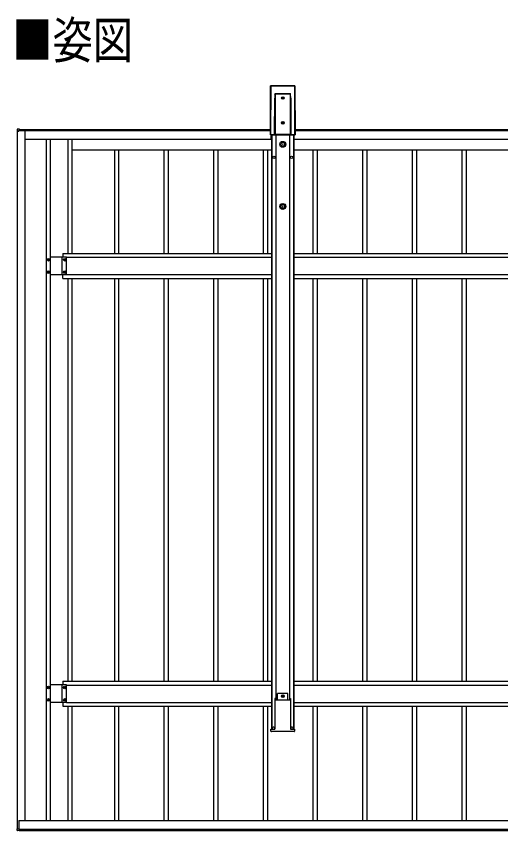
# Model space of a CAD drawing. Units: millimetres, scale not verified. Extents: x -12615 to 12615, y -8910 to 8910.
# Drawn here: x -2820 to -869, y -645 to 2634 of the extents above; entities that cross this region are included whole.
import ezdxf
from ezdxf.enums import TextEntityAlignment as Align

# ---------------------------------------------------------------- set-up
doc = ezdxf.new("R2010")
doc.units = ezdxf.units.MM
doc.header["$LTSCALE"] = 50
doc.layers.add('0-2_USER1', color=3, linetype='Continuous')
doc.layers.add('0-5_YKK_A1', color=4, linetype='Continuous')
doc.styles.add('ＭＳ ゴシック', font='')
doc.styles.get('ＭＳ ゴシック').set_extended_font_data('MS Gothic')

msp = doc.modelspace()

# ---------------------------------------------------------------- linework, layer by layer
at = {"layer": '0-5_YKK_A1'}
for p, q in [((-1796.2, 2353.85), (-1796.83, 2156.71)), ((-1796.34, 2157.19), (-1795.72, 2353.37)), ((-1796.19, 2353.85), (-1796.2, 2353.85)), ((-1795.72, 2353.37), (-1796.19, 2353.85)), ((-1795.22, 2353.34), (-1795.85, 2157.16)), ((-1698.19, 2354.35), (-1795.7, 2354.35)), ((-1795.7, 2354.35), (-1795.22, 2353.87)), ((-1698.19, 2354.35), (-1795.7, 2354.35)), ((-1795.7, 2354.35), (-1795.7, 2354.35)), ((-1795.22, 2353.87), (-1698.66, 2353.87)), ((-1795.22, 2353.87), (-1795.22, 2353.34)), ((-1698.66, 2353.34), (-1795.22, 2353.34)), ((-1698.66, 2353.87), (-1698.19, 2354.35)), ((-1698.66, 2353.87), (-1698.66, 2353.34)), ((-1698.04, 2157.16), (-1698.66, 2353.34)), ((-1698.19, 2354.35), (-1698.19, 2354.35)), ((-1697.69, 2353.85), (-1698.17, 2353.37)), ((-1698.17, 2353.37), (-1697.54, 2157.19)), ((-1697.05, 2156.71), (-1697.69, 2353.85)), ((-1697.05, 2156.71), (-1697.69, 2353.85)), ((-1697.69, 2353.85), (-1697.69, 2353.85)), ((-1779.47, 2157.27), (-1779, 2304.05)), ((-1778.5, 2304.03), (-1778.97, 2157.24)), ((-1778.5, 2157.72), (-1778.5, 2304.03)), ((-1778, 2323.26), (-1715.88, 2323.26)), ((-1715.88, 2320.65), (-1778, 2320.65)), ((-1778, 2320.65), (-1778, 2157.72)), ((-1746.46, 2306.12), (-1746.46, 2307.08)), ((-1715.88, 2157.72), (-1715.88, 2320.65)), ((-1715.38, 2304.03), (-1715.38, 2157.72)), ((-1714.91, 2157.24), (-1715.38, 2304.03)), ((-1714.88, 2304.05), (-1714.41, 2157.27)), ((-1746.46, 2206.12), (-1746.46, 2207.08)), ((-2808.44, 2180.04), (-2815.97, 2179.58)), ((-2815.97, 2171.84), (-2810.26, 2171.84)), ((-2814.94, -637.19), (-2814.94, 2171.84)), ((-2810.26, 2171.84), (-2809.94, 2171.84)), ((-2809.94, 2171.84), (-2809.94, 2173.04)), ((-2784.94, 2173.02), (-2809.94, 2173.02)), ((-2809.44, 2173.02), (-2809.44, 2173.34)), ((-2808.44, 2179.54), (-2808.44, 2180.04)), ((-2808.44, 2173.64), (-2808.44, 2179.54)), ((-2808.44, 2178.52), (-1796.76, 2178.52)), ((-2808.44, 2173.52), (-1796.77, 2173.52)), ((-2806.44, 2173.5), (-1796.77, 2173.5)), ((-2806.44, 2173.5), (-2806.44, 2173.02)), ((-2784.94, -603.89), (-2784.94, 2173.02)), ((-1697.12, 2178.52), (1077.24, 2178.52)), ((-1697.11, 2173.52), (1077.23, 2173.52)), ((-1697.11, 2173.5), (1077.23, 2173.5)), ((-2784.94, 2138.52), (-1792.94, 2138.52)), ((-2699.94, 2138.52), (-2699.94, -603.89)), ((-2683.94, 2138.52), (-2683.94, -603.89)), ((-2612.94, 2138.52), (-2612.94, 1678.53)), ((-2595.94, 2138.52), (-2595.94, 1678.53)), ((-1796.83, 2156.71), (-1796.83, 2156.71)), ((-1795.85, 2156.69), (-1796.33, 2156.21)), ((-1796.33, 2156.21), (-1775.57, 2156.21)), ((-1796.33, 2156.21), (-1775.57, 2156.21)), ((-1796.33, 2156.21), (-1796.33, 2156.21)), ((-1795.85, 2157.16), (-1779.46, 2157.16)), ((-1795.85, 2157.16), (-1795.85, 2156.69)), ((-1778.53, 2156.69), (-1795.85, 2156.69)), ((-1792.94, 2138.53), (-1792.94, 2156.21)), ((-1792.94, 2138.52), (-1792.94, 2156.21)), ((-1792.94, 2153.53), (-1791.94, 2153.53)), ((-1791.94, 2156.21), (-1791.94, -236.91)), ((-1790.74, 2156.21), (-1790.74, -236.91)), ((-1778.97, 2157.24), (-1778.5, 2157.72)), ((-1778, 2157.22), (-1778.53, 2156.69)), ((-1778, 2157.72), (-1715.88, 2157.72)), ((-1778, 2157.72), (-1778, 2157.22)), ((-1715.88, 2157.22), (-1778, 2157.22)), ((-1775.57, 2156.21), (-1775.32, 2157.09)), ((-1775.32, 2157.09), (-1718.44, 2157.09)), ((-1774.44, 2157.09), (-1774.44, -118.74)), ((-1719.44, 2157.09), (-1719.44, -118.74)), ((-1718.44, 2157.09), (-1718.19, 2156.21)), ((-1718.19, 2156.21), (-1697.55, 2156.21)), ((-1718.19, 2156.21), (-1697.55, 2156.21)), ((-1715.88, 2157.72), (-1715.88, 2157.22)), ((-1715.35, 2156.69), (-1715.88, 2157.22)), ((-1715.38, 2157.72), (-1714.91, 2157.24)), ((-1698.04, 2156.69), (-1715.35, 2156.69)), ((-1714.42, 2157.16), (-1698.04, 2157.16)), ((-1703.14, 2156.21), (-1703.14, -236.91)), ((-1701.94, 2156.21), (-1701.94, -236.91)), ((-1701.94, 2153.53), (-1700.94, 2153.53)), ((-1700.94, 2138.53), (-1700.94, 2156.21)), ((-1700.94, 2138.52), (-1700.94, 2156.21)), ((-1700.94, 2138.52), (1081.06, 2138.52)), ((-1698.04, 2156.69), (-1698.04, 2157.16)), ((-1697.55, 2156.21), (-1698.04, 2156.69)), ((-1697.55, 2156.21), (-1697.55, 2156.21)), ((-1697.54, 2157.19), (-1697.05, 2156.71)), ((-1697.05, 2156.71), (-1697.05, 2156.71)), ((-2595.94, 2095.53), (-2408.84, 2095.53)), ((-2423.94, 1678.53), (-2423.94, 2095.53)), ((-2423.94, 2095.53), (-2208.84, 2095.53)), ((-2406.94, 1678.53), (-2406.94, 2095.53)), ((-2223.94, 1678.53), (-2223.94, 2095.53)), ((-2223.94, 2095.53), (-2008.84, 2095.53)), ((-2206.94, 1678.53), (-2206.94, 2095.53)), ((-2023.94, 1678.53), (-2023.94, 2095.53)), ((-2023.94, 2095.53), (-1808.84, 2095.53)), ((-2006.94, 1678.53), (-2006.94, 2095.53)), ((-1823.94, 1678.53), (-1823.94, 2095.53)), ((-1823.94, 2095.53), (-1791.94, 2095.53)), ((-1806.94, 1678.53), (-1806.94, 2095.53)), ((-1701.94, 2095.53), (-1608.84, 2095.53)), ((-1623.94, 1678.53), (-1623.94, 2095.53)), ((-1623.94, 2095.53), (-1408.84, 2095.53)), ((-1606.94, 1678.53), (-1606.94, 2095.53)), ((-1423.94, 1678.53), (-1423.94, 2095.53)), ((-1423.94, 2095.53), (-1208.84, 2095.53)), ((-1406.94, 1678.53), (-1406.94, 2095.53)), ((-1223.94, 1678.53), (-1223.94, 2095.53)), ((-1223.94, 2095.53), (-1008.84, 2095.53)), ((-1206.94, 1678.53), (-1206.94, 2095.53)), ((-1023.94, 1678.53), (-1023.94, 2095.53)), ((-1023.94, 2095.53), (-808.84, 2095.53)), ((-1006.94, 1678.53), (-1006.94, 2095.53)), ((-2632.94, 1678.53), (-2632.94, 1664.03)), ((-2632.94, 1678.53), (-1791.94, 1678.53)), ((-1701.94, 1678.53), (1082.06, 1678.53)), ((-2691.42, 1654.97), (-2691.42, 1655.93)), ((-2617.94, 1664.03), (-2683.94, 1664.03)), ((-2617.94, 1664.03), (-2683.94, 1664.03)), ((-2635.44, 1593.03), (-2635.44, 1664.03)), ((-2635.44, 1593.03), (-2635.44, 1664.03)), ((-2625.42, 1654.97), (-2625.42, 1655.93)), ((-2617.94, 1593.03), (-2617.94, 1664.03)), ((-2617.94, 1593.03), (-2617.94, 1664.03)), ((-2617.94, 1663.53), (-1791.94, 1663.53)), ((-1701.94, 1663.53), (1082.06, 1663.53)), ((-2691.42, 1604.97), (-2691.42, 1605.93)), ((-2617.94, 1593.03), (-2683.94, 1593.03)), ((-2617.94, 1593.03), (-2683.94, 1593.03)), ((-2632.94, 1578.53), (-2632.94, 1593.03)), ((-2632.94, 1578.53), (-1791.94, 1578.53)), ((-2625.42, 1604.97), (-2625.42, 1605.93)), ((-2617.94, 1593.53), (-1791.94, 1593.53)), ((-2612.94, 1578.53), (-2612.94, -43.89)), ((-2595.94, 1578.53), (-2595.94, -43.89)), ((-2423.94, -43.89), (-2423.94, 1578.53)), ((-2406.94, -43.89), (-2406.94, 1578.53)), ((-2223.94, -43.89), (-2223.94, 1578.53)), ((-2206.94, -43.89), (-2206.94, 1578.53)), ((-2023.94, -43.89), (-2023.94, 1578.53)), ((-2006.94, -43.89), (-2006.94, 1578.53)), ((-1823.94, -43.89), (-1823.94, 1578.53)), ((-1806.94, -43.89), (-1806.94, 1578.53)), ((-1701.94, 1593.53), (1082.06, 1593.53)), ((-1701.94, 1578.53), (1082.06, 1578.53)), ((-1623.94, -43.89), (-1623.94, 1578.53)), ((-1606.94, -43.89), (-1606.94, 1578.53)), ((-1423.94, -43.89), (-1423.94, 1578.53)), ((-1406.94, -43.89), (-1406.94, 1578.53)), ((-1223.94, -43.89), (-1223.94, 1578.53)), ((-1206.94, -43.89), (-1206.94, 1578.53)), ((-1023.94, -43.89), (-1023.94, 1578.53)), ((-1006.94, -43.89), (-1006.94, 1578.53)), ((-2617.94, -58.39), (-2683.94, -58.39)), ((-2635.44, -129.39), (-2635.44, -58.39)), ((-2632.94, -43.89), (-2632.94, -58.39)), ((-2632.94, -43.89), (-1791.94, -43.89)), ((-2617.94, -129.39), (-2617.94, -58.39)), ((-2617.94, -58.89), (-1791.94, -58.89)), ((-1701.94, -43.89), (1082.06, -43.89)), ((-1701.94, -58.89), (1082.06, -58.89)), ((-2691.42, -67.45), (-2691.42, -66.49)), ((-2625.42, -67.45), (-2625.42, -66.49)), ((-1726.44, -92.91), (-1767.44, -92.91)), ((-1767.44, -118.74), (-1767.44, -92.91)), ((-1726.44, -118.74), (-1726.44, -92.91)), ((-2691.42, -117.45), (-2691.42, -116.49)), ((-2617.94, -129.39), (-2683.94, -129.39)), ((-2632.94, -129.39), (-2632.94, -143.89)), ((-2625.42, -117.45), (-2625.42, -116.49)), ((-2617.94, -128.89), (-1791.94, -128.89)), ((-1778.19, -113.55), (-1778.19, -236.76)), ((-1777.83, -113.41), (-1778.18, -113.41)), ((-1777.83, -113.41), (-1777.33, -113.41)), ((-1777.33, -113.41), (-1775.29, -113.41)), ((-1774.98, -118.74), (-1775.29, -113.41)), ((-1746.46, -102.47), (-1746.46, -101.51)), ((-1718.59, -113.41), (-1716.55, -113.41)), ((-1716.55, -113.41), (-1716.05, -113.41)), ((-1716.05, -113.41), (-1715.7, -113.41)), ((-1715.69, -113.55), (-1715.69, -236.76)), ((-1701.94, -128.89), (1082.06, -128.89)), ((-2632.94, -143.89), (-1791.94, -143.89)), ((-2612.94, -143.89), (-2612.94, -603.89)), ((-2595.94, -143.89), (-2595.94, -603.89)), ((-2423.94, -603.89), (-2423.94, -143.89)), ((-2406.94, -603.89), (-2406.94, -143.89)), ((-2223.94, -603.89), (-2223.94, -143.89)), ((-2206.94, -603.89), (-2206.94, -143.89)), ((-2023.94, -603.89), (-2023.94, -143.89)), ((-2006.94, -603.89), (-2006.94, -143.89)), ((-1823.94, -603.89), (-1823.94, -143.89)), ((-1806.94, -603.89), (-1806.94, -143.89)), ((-1701.94, -143.89), (1082.06, -143.89)), ((-1623.94, -603.89), (-1623.94, -143.89)), ((-1606.94, -603.89), (-1606.94, -143.89)), ((-1423.94, -603.89), (-1423.94, -143.89)), ((-1406.94, -603.89), (-1406.94, -143.89)), ((-1223.94, -603.89), (-1223.94, -143.89)), ((-1206.94, -603.89), (-1206.94, -143.89)), ((-1023.94, -603.89), (-1023.94, -143.89)), ((-1006.94, -603.89), (-1006.94, -143.89)), ((-1794.31, -236.91), (-1779.3, -236.91)), ((-1778.77, -246.41), (-1792.35, -246.41)), ((-1788.44, -236.91), (-1788.44, -232.91)), ((-1779.44, -236.91), (-1779.44, -232.91)), ((-1779.3, -236.91), (-1778.3, -236.91)), ((-1777.28, -246.41), (-1778.77, -246.41)), ((-1778.2, -236.91), (-1778.3, -236.91)), ((-1776.9, -246.41), (-1777.28, -246.41)), ((-1716.98, -246.41), (-1776.9, -246.41)), ((-1716.6, -246.41), (-1716.98, -246.41)), ((-1715.11, -246.41), (-1716.6, -246.41)), ((-1715.68, -236.91), (-1715.58, -236.91)), ((-1715.58, -236.91), (-1714.58, -236.91)), ((-1701.53, -246.41), (-1715.11, -246.41)), ((-1714.58, -236.91), (-1699.57, -236.91)), ((-1714.44, -236.91), (-1714.44, -232.91)), ((-1705.44, -236.91), (-1705.44, -232.91)), ((-1699.57, -236.91), (-1699.07, -236.91)), ((-1699.07, -236.91), (-1699.54, -244.53)), ((-2809.44, -603.89), (2165.06, -603.89)), ((-2809.44, -603.89), (-2809.44, -638.69)), ((-2815.97, -637.19), (-2810.26, -637.19)), ((-2808.44, -645.39), (-2815.97, -644.93)), ((-2810.26, -637.19), (-2809.94, -637.19)), ((-2809.94, -637.19), (-2809.94, -638.39)), ((-2809.94, -637.19), (-2809.94, -638.39)), ((-2809.44, -638.39), (-2809.94, -638.39)), ((-2808.44, -638.89), (2185.56, -638.89)), ((-2808.44, -638.99), (-2808.44, -644.89)), ((-2808.44, -643.89), (2185.56, -643.89)), ((-2808.44, -644.89), (-2808.44, -645.39))]:
    msp.add_line(p, q, dxfattribs=at)
for points in [[(-1796.19, 2353.85), (-1796.83, 2156.71), (-1796.34, 2157.19)], [(-1778.36, 2320.67), (-1778.09, 2322.65), (-1778, 2323.22), (-1778, 2323.26)], [(-1778, 2320.65), (-1778.02, 2320.65), (-1778.05, 2320.65), (-1778.07, 2320.65), (-1778.09, 2320.65), (-1778.12, 2320.65), (-1778.14, 2320.65), (-1778.16, 2320.65), (-1778.18, 2320.65)], [(-1748.38, 2305.16), (-1749.34, 2305.16), (-1749.34, 2304.2), (-1748.38, 2304.2)], [(-1746.46, 2307.08), (-1747.42, 2307.08), (-1747.42, 2306.12)], [(-1747.42, 2303.24), (-1747.42, 2302.28), (-1746.46, 2302.28), (-1746.46, 2303.24)], [(-1745.5, 2304.2), (-1744.54, 2304.2), (-1744.54, 2305.16), (-1745.5, 2305.16)], [(-1715.7, 2320.65), (-1715.84, 2322.64), (-1715.88, 2323.22), (-1715.88, 2323.26)], [(-1715.88, 2320.65), (-1715.86, 2320.65), (-1715.83, 2320.65), (-1715.81, 2320.65), (-1715.79, 2320.65), (-1715.77, 2320.65), (-1715.74, 2320.65), (-1715.72, 2320.65), (-1715.7, 2320.65)], [(-1748.38, 2205.16), (-1749.34, 2205.16), (-1749.34, 2204.2), (-1748.38, 2204.2)], [(-1746.46, 2207.08), (-1747.42, 2207.08), (-1747.42, 2206.12)], [(-1747.42, 2203.24), (-1747.42, 2202.28), (-1746.46, 2202.28), (-1746.46, 2203.24)], [(-1745.5, 2204.2), (-1744.54, 2204.2), (-1744.54, 2205.16), (-1745.5, 2205.16)], [(-2816.44, 2179.08), (-2816.44, 2171.84), (-2815.97, 2171.84)], [(-2809.64, 2173.34), (-2808.44, 2173.34), (-2808.44, 2173.64)], [(-1778, 2157.72), (-1778.09, 2157.72), (-1778.19, 2157.72), (-1778.27, 2157.72), (-1778.34, 2157.72), (-1778.41, 2157.72), (-1778.45, 2157.72), (-1778.49, 2157.72), (-1778.5, 2157.72)], [(-1715.88, 2157.72), (-1715.79, 2157.72), (-1715.7, 2157.72), (-1715.61, 2157.72), (-1715.54, 2157.72), (-1715.48, 2157.72), (-1715.43, 2157.72), (-1715.4, 2157.72), (-1715.38, 2157.72)], [(-2692.38, 1653.05), (-2693.34, 1653.05), (-2693.34, 1654.01), (-2692.38, 1654.01)], [(-2691.42, 1655.93), (-2690.46, 1655.93), (-2690.46, 1654.97)], [(-2690.46, 1652.09), (-2690.46, 1651.13), (-2691.42, 1651.13), (-2691.42, 1652.09)], [(-2689.5, 1654.01), (-2688.54, 1654.01), (-2688.54, 1653.05), (-2689.5, 1653.05)], [(-2626.38, 1653.05), (-2627.34, 1653.05), (-2627.34, 1654.01), (-2626.38, 1654.01)], [(-2625.42, 1655.93), (-2624.46, 1655.93), (-2624.46, 1654.97)], [(-2624.46, 1652.09), (-2624.46, 1651.13), (-2625.42, 1651.13), (-2625.42, 1652.09)], [(-2623.5, 1654.01), (-2622.54, 1654.01), (-2622.54, 1653.05), (-2623.5, 1653.05)], [(-2692.38, 1603.05), (-2693.34, 1603.05), (-2693.34, 1604.01), (-2692.38, 1604.01)], [(-2691.42, 1605.93), (-2690.46, 1605.93), (-2690.46, 1604.97)], [(-2690.46, 1602.09), (-2690.46, 1601.13), (-2691.42, 1601.13), (-2691.42, 1602.09)], [(-2689.5, 1604.01), (-2688.54, 1604.01), (-2688.54, 1603.05), (-2689.5, 1603.05)], [(-2626.38, 1603.05), (-2627.34, 1603.05), (-2627.34, 1604.01), (-2626.38, 1604.01)], [(-2625.42, 1605.93), (-2624.46, 1605.93), (-2624.46, 1604.97)], [(-2624.46, 1602.09), (-2624.46, 1601.13), (-2625.42, 1601.13), (-2625.42, 1602.09)], [(-2623.5, 1604.01), (-2622.54, 1604.01), (-2622.54, 1603.05), (-2623.5, 1603.05)], [(-2692.38, -69.37), (-2693.34, -69.37), (-2693.34, -68.41), (-2692.38, -68.41)], [(-2691.42, -66.49), (-2690.46, -66.49), (-2690.46, -67.45)], [(-2690.46, -70.33), (-2690.46, -71.29), (-2691.42, -71.29), (-2691.42, -70.33)], [(-2689.5, -68.41), (-2688.54, -68.41), (-2688.54, -69.37), (-2689.5, -69.37)], [(-2626.38, -69.37), (-2627.34, -69.37), (-2627.34, -68.41), (-2626.38, -68.41)], [(-2625.42, -66.49), (-2624.46, -66.49), (-2624.46, -67.45)], [(-2624.46, -70.33), (-2624.46, -71.29), (-2625.42, -71.29), (-2625.42, -70.33)], [(-2623.5, -68.41), (-2622.54, -68.41), (-2622.54, -69.37), (-2623.5, -69.37)], [(-2692.38, -119.37), (-2693.34, -119.37), (-2693.34, -118.41), (-2692.38, -118.41)], [(-2691.42, -116.49), (-2690.46, -116.49), (-2690.46, -117.45)], [(-2690.46, -120.33), (-2690.46, -121.29), (-2691.42, -121.29), (-2691.42, -120.33)], [(-2689.5, -118.41), (-2688.54, -118.41), (-2688.54, -119.37), (-2689.5, -119.37)], [(-2626.38, -119.37), (-2627.34, -119.37), (-2627.34, -118.41), (-2626.38, -118.41)], [(-2625.42, -116.49), (-2624.46, -116.49), (-2624.46, -117.45)], [(-2624.46, -120.33), (-2624.46, -121.29), (-2625.42, -121.29), (-2625.42, -120.33)], [(-2623.5, -118.41), (-2622.54, -118.41), (-2622.54, -119.37), (-2623.5, -119.37)], [(-1774.98, -118.74), (-1718.9, -118.74), (-1718.59, -113.41)], [(-1748.38, -103.43), (-1749.34, -103.43), (-1749.34, -104.39), (-1748.38, -104.39)], [(-1746.46, -101.51), (-1747.42, -101.51), (-1747.42, -102.47)], [(-1747.42, -105.35), (-1747.42, -106.31), (-1746.46, -106.31), (-1746.46, -105.35)], [(-1745.5, -104.39), (-1744.54, -104.39), (-1744.54, -103.43), (-1745.5, -103.43)], [(-1794.35, -244.53), (-1794.81, -236.91), (-1794.31, -236.91)], [(-2816.44, -644.43), (-2816.44, -637.19), (-2815.97, -637.19)], [(-2809.64, -638.69), (-2808.44, -638.69), (-2808.44, -638.99)]]:
    msp.add_lwpolyline(points, dxfattribs=at)
for centre, radius in [((-1746.94, 2304.68), 5.3), ((-1746.94, 2204.68), 5.3), ((-1746.88, 2118.18), 12), ((-1746.88, 2118.18), 10.88), ((-1746.88, 2118.18), 7.48), ((-1746.88, 2118.18), 0.5), ((-1782.44, 2065.53), 5), ((-1711.44, 2065.53), 5), ((-1746.88, 1868.18), 12), ((-1746.88, 1868.18), 10.88), ((-1746.88, 1868.18), 7.48), ((-1746.88, 1868.18), 0.5), ((-2690.94, 1653.53), 5.3), ((-2624.94, 1653.53), 5.3), ((-2690.94, 1603.53), 5.3), ((-2624.94, 1603.53), 5.3), ((-2690.94, -68.89), 5.3), ((-2624.94, -68.89), 5.3), ((-2690.94, -118.89), 5.3), ((-2624.94, -118.89), 5.3), ((-1746.94, -103.91), 5.3), ((-1783.94, -232.41), 5), ((-1709.94, -232.41), 5)]:
    msp.add_circle(centre, radius, dxfattribs=at)
for centre, radius, start, end in [((-1795.7, 2353.85), 0.5, 90, 179.81634), ((-1795.69, 2353.84), 0.501, 90.24971, 179.75029), ((-1795.21, 2353.37), 0.501, 90.24971, 179.75029), ((-1795.32, 2356.1), 2.76, 261.80183, 272.1952), ((-1698.67, 2353.37), 0.501, 0.24971, 89.75029), ((-1698.56, 2356.1), 2.76, 267.8048, 278.19817), ((-1698.19, 2353.85), 0.5, 0.18366, 90), ((-1698.19, 2353.84), 0.501, 0.24971, 89.75029), ((-1778.89, 2301.3), 2.76, 81.80183, 92.1952), ((-1779.57, 2311.67), 9.09, 81.20266, 82.35702), ((-1336.62, 2290.68), 442.57, 175.77814, 176.1178), ((-1748.38, 2306.12), 0.96, 270, 0), ((-1748.38, 2303.24), 0.96, 0, 90), ((-1745.5, 2306.12), 0.96, 180, 270), ((-1745.5, 2303.24), 0.96, 90, 180), ((-2014.62, 2279.68), 301.89, 7.80423, 8.30085), ((-1714.31, 2311.67), 9.09, 97.64298, 98.79734), ((-1714.99, 2301.3), 2.76, 87.8048, 98.19817), ((-1748.38, 2206.12), 0.96, 270, 0), ((-1748.38, 2203.24), 0.96, 0, 90), ((-1745.5, 2206.12), 0.96, 180, 270), ((-1745.5, 2203.24), 0.96, 90, 180), ((-2815.94, 2179.08), 0.5, 93.5, 180), ((-2809.64, 2173.04), 0.3, 90, 180), ((-1796.33, 2156.71), 0.5, 179.81634, 270), ((-1796.33, 2156.71), 0.501, 180.24971, 269.75029), ((-1795.95, 2159.92), 2.76, 261.80183, 272.1952), ((-1795.84, 2157.19), 0.501, 180.24971, 269.75029), ((-1779.36, 2154.51), 2.76, 81.80183, 92.1952), ((-1779.06, 2154.4), 2.79, 88.18282, 98.39155), ((-1778, 2157.72), 0.501, 180.24971, 269.75029), ((-1715.88, 2157.72), 0.501, 270.24971, 359.75029), ((-1714.52, 2154.51), 2.76, 87.8048, 98.19817), ((-1714.82, 2154.4), 2.79, 81.60845, 91.81718), ((-1697.93, 2159.92), 2.76, 267.8048, 278.19817), ((-1698.04, 2157.19), 0.501, 270.24971, 359.75029), ((-1697.56, 2156.71), 0.501, 270.24971, 359.75029), ((-1697.55, 2156.71), 0.5, 270, 0.18366), ((-2692.38, 1654.97), 0.96, 270, 0), ((-2692.38, 1652.09), 0.96, 0, 90), ((-2689.5, 1654.97), 0.96, 180, 270), ((-2689.5, 1652.09), 0.96, 90, 180), ((-2626.38, 1654.97), 0.96, 270, 0), ((-2626.38, 1652.09), 0.96, 0, 90), ((-2623.5, 1654.97), 0.96, 180, 270), ((-2623.5, 1652.09), 0.96, 90, 180), ((-2692.38, 1604.97), 0.96, 270, 0), ((-2692.38, 1602.09), 0.96, 0, 90), ((-2689.5, 1604.97), 0.96, 180, 270), ((-2689.5, 1602.09), 0.96, 90, 180), ((-2626.38, 1604.97), 0.96, 270, 0), ((-2626.38, 1602.09), 0.96, 0, 90), ((-2623.5, 1604.97), 0.96, 180, 270), ((-2623.5, 1602.09), 0.96, 90, 180), ((-2692.38, -67.45), 0.96, 270, 0), ((-2692.38, -70.33), 0.96, 0, 90), ((-2689.5, -67.45), 0.96, 180, 270), ((-2689.5, -70.33), 0.96, 90, 180), ((-2626.38, -67.45), 0.96, 270, 0), ((-2626.38, -70.33), 0.96, 0, 90), ((-2623.5, -67.45), 0.96, 180, 270), ((-2623.5, -70.33), 0.96, 90, 180), ((-2692.38, -117.45), 0.96, 270, 0), ((-2692.38, -120.33), 0.96, 0, 90), ((-2689.5, -117.45), 0.96, 180, 270), ((-2689.5, -120.33), 0.96, 90, 180), ((-2626.38, -117.45), 0.96, 270, 0), ((-2626.38, -120.33), 0.96, 0, 90), ((-2623.5, -117.45), 0.96, 180, 270), ((-2623.5, -120.33), 0.96, 90, 180), ((-1748.38, -102.47), 0.96, 270, 0), ((-1748.38, -105.35), 0.96, 0, 90), ((-1745.5, -102.47), 0.96, 180, 270), ((-1745.5, -105.35), 0.96, 90, 180), ((-1783.94, -232.91), 4.5, 90, 180), ((-1783.94, -232.91), 4.5, 0, 90), ((-1709.94, -232.91), 4.5, 90, 180), ((-1709.94, -232.91), 4.5, 0, 90), ((-1792.35, -244.41), 2, 183.5, 270), ((-1701.53, -244.41), 2, 270, 356.5), ((-2815.94, -644.43), 0.5, 180, 266.5), ((-2809.64, -638.39), 0.3, 180, 270)]:
    msp.add_arc(centre, radius, start, end, dxfattribs=at)
for centre, major_axis, ratio, start_param, end_param in [((-1778, 2302.89), (0, -19.08), 0.052413, 3.5123474, 4.6513024), ((-1778, 2302.86), (0, -19.08), 0.026207, 3.5123474, 4.6513024), ((-1774.91, 2320.65), (0, -50), 0.061774, 4.6600291, 4.7123946), ((-1718.97, 2320.65), (0, -50), 0.061774, 1.5707907, 1.6231562), ((-1715.88, 2302.86), (0, -19.08), 0.026207, 1.6318829, 2.7708379), ((-1715.88, 2302.89), (0, -19.08), 0.052413, 1.6318829, 2.7708379), ((-1778.47, 2157.27), (-0.543, -0.848), 0.992387, 5.2824884, 5.3922079), ((-1778.53, 2157.19), (0.941, -0.042), 0.529688, 3.2789358, 4.7362857), ((-1778.47, 2157.25), (-0.293, -0.417), 0.981557, 5.3232786, 5.4329981), ((-1778.53, 2157.19), (0.185, -0.478), 0.839234, 4.3937254, 5.8510754), ((-1715.35, 2157.19), (-0.185, -0.478), 0.839234, 0.4321099, 1.8894599), ((-1715.35, 2157.19), (0.941, 0.042), 0.529688, 4.6884922, 6.1458421), ((-1715.41, 2157.25), (0.293, -0.417), 0.981557, 0.8501872, 0.9599067), ((-1715.41, 2157.27), (0.543, -0.848), 0.992387, 0.8909775, 1.0006969), ((-1778.15, -113.91), (0.031, -0.5), 0.061627, 3.1377656, 3.9231638), ((-1715.73, -113.91), (-0.031, -0.5), 0.061627, 2.3600215, 3.1454197), ((-1778.23, -236.41), (0.031, -0.5), 0.061627, 6.2793582, 7.0647564), ((-1715.65, -236.41), (-0.031, -0.5), 0.061627, 5.5016142, 6.2870124)]:
    msp.add_ellipse(centre, major_axis=major_axis, ratio=ratio, start_param=start_param, end_param=end_param, dxfattribs=at)

# ---------------------------------------------------------------- texts
at = {"layer": '0-2_USER1', "style": 'ＭＳ ゴシック', "width": 0.8}
msp.add_text('■姿図', height=148.5, dxfattribs=at).set_placement((-2836.54, 2419.02), align=Align.BOTTOM_LEFT)

doc.saveas('drawing.dxf')
